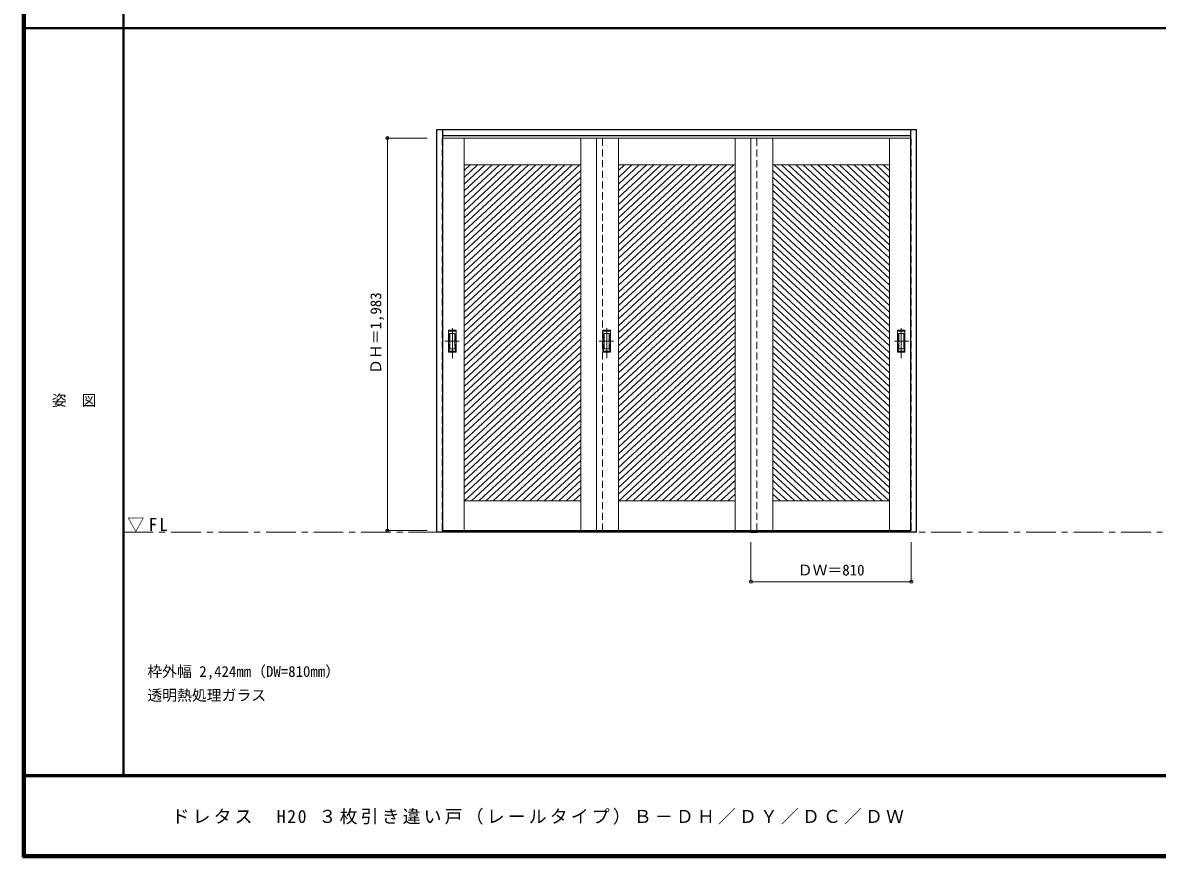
# Model space of a CAD drawing. Units: millimetres, scale not verified. Extents: x -6000 to 5700, y -4307 to 4260.
# Drawn here: x -6000 to -267, y -4205 to 12 of the extents above; entities that cross this region are included whole.
import ezdxf
from ezdxf.enums import TextEntityAlignment as Align

# ---------------------------------------------------------------- set-up
doc = ezdxf.new("R2010")
doc.units = ezdxf.units.MM
doc.header["$LTSCALE"] = 30
doc.header["$PDMODE"] = 32
doc.header["$PDSIZE"] = 15
doc.linetypes.add('CHAIN1', pattern=[8, 5, -1, 1, -1])
doc.linetypes.add('DASHED1', pattern=[1.8, 1.2, -0.6])
for name, color, linetype, lineweight in [('0-1_通り芯', 7, 'CHAIN1', 18), ('0-2_扉', 7, 'Continuous', 18), ('0-4_枠', 3, 'Continuous', 25), ('0-6_引手', 7, 'Continuous', 18), ('0-B_寸法', 4, 'Continuous', 9), ('0-C_ハッチ', 4, 'Continuous', 9), ('F-1_枠', 6, 'Continuous', 40)]:
    doc.layers.add(name, color=color, linetype=linetype, lineweight=lineweight)
doc.layers.add('0-A_文字', color=7, linetype='Continuous')
doc.layers.add('F-A_文字', color=7, linetype='Continuous')
doc.styles.add('ＭＳ ゴシック', font='')
doc.styles.get('ＭＳ ゴシック').set_extended_font_data('MS Gothic')

msp = doc.modelspace()

# ---------------------------------------------------------------- linework, layer by layer
at = {"layer": '0-1_通り芯'}
msp.add_line((-5490, -2562.5), (5690, -2562.5), dxfattribs=at)
at = {"layer": '0-2_扉', "color": 4, "linetype": 'DASHED1', "lineweight": 9}
for p, q in [((-3880, -571.5), (-3880, -2554.5)), ((-3877, -571.5), (-3880, -571.5)), ((-3070, -2554.5), (-3070, -571.5)), ((-2290, -2554.5), (-2290, -571.5)), ((-1513, -571.5), (-1510, -571.5)), ((-1510, -571.5), (-1510, -2554.5)), ((-3877, -2554.5), (-3880, -2554.5)), ((-1513, -2554.5), (-1510, -2554.5))]:
    msp.add_line(p, q, dxfattribs=at)
at = {"layer": '0-2_扉'}
for p, q in [((-3877, -571.5), (-3070, -571.5)), ((-3770, -571.5), (-3770, -2554.5)), ((-3180, -571.5), (-3180, -2554.5)), ((-3100, -2554.5), (-3100, -571.5)), ((-3100, -571.5), (-2290, -571.5)), ((-2990, -571.5), (-2990, -2554.5)), ((-2400, -571.5), (-2400, -2554.5)), ((-1513, -571.5), (-2320, -571.5)), ((-2320, -2554.5), (-2320, -571.5)), ((-2210, -571.5), (-2210, -2554.5)), ((-1620, -571.5), (-1620, -2554.5)), ((-3770, -706.5), (-3180, -706.5)), ((-2990, -706.5), (-2400, -706.5)), ((-1620, -706.5), (-2210, -706.5)), ((-3770, -2404.5), (-3180, -2404.5)), ((-2990, -2404.5), (-2400, -2404.5)), ((-1620, -2404.5), (-2210, -2404.5)), ((-3877, -2554.5), (-3070, -2554.5)), ((-3100, -2554.5), (-2290, -2554.5)), ((-1513, -2554.5), (-2320, -2554.5))]:
    msp.add_line(p, q, dxfattribs=at)
at = {"layer": '0-2_扉', "color": 3, "lineweight": 25}
msp.add_line((-2320, -2562.5), (-2290, -2562.5), dxfattribs=at)
at = {"layer": '0-4_枠'}
for p, q in [((-3907, -527.5), (-1483, -527.5)), ((-3877, -2562.5), (-3877, -527.5)), ((-3877, -557.5), (-1513, -557.5)), ((-1513, -2562.5), (-1513, -527.5)), ((-1483, -2562.5), (-1483, -527.5)), ((-1513, -2559.5), (-3877, -2559.5)), ((-1513, -2562.5), (-3877, -2562.5)), ((-1483, -2562.5), (-1513, -2562.5))]:
    msp.add_line(p, q, dxfattribs=at)
msp.add_lwpolyline([(-3877, -2562.5), (-3907, -2562.5), (-3907, -527.5)], dxfattribs=at)
at = {"layer": '0-6_引手'}
for p, q in [((-3848, -1542), (-3810, -1542)), ((-3848, -1652), (-3848, -1542)), ((-3810, -1652), (-3810, -1542)), ((-3068, -1542), (-3030, -1542)), ((-3068, -1652), (-3068, -1542)), ((-3030, -1652), (-3030, -1542)), ((-1542, -1542), (-1580, -1542)), ((-1580, -1652), (-1580, -1542)), ((-1542, -1652), (-1542, -1542)), ((-3841.5, -1558), (-3816.5, -1558)), ((-3841.5, -1636), (-3841.5, -1558)), ((-3816.5, -1636), (-3816.5, -1558)), ((-3061.5, -1558), (-3036.5, -1558)), ((-3061.5, -1636), (-3061.5, -1558)), ((-3036.5, -1636), (-3036.5, -1558)), ((-1548.5, -1558), (-1573.5, -1558)), ((-1573.5, -1636), (-1573.5, -1558)), ((-1548.5, -1636), (-1548.5, -1558)), ((-3848, -1652), (-3810, -1652)), ((-3841.5, -1636), (-3816.5, -1636)), ((-3068, -1652), (-3030, -1652)), ((-3061.5, -1636), (-3036.5, -1636)), ((-1542, -1652), (-1580, -1652)), ((-1548.5, -1636), (-1573.5, -1636))]:
    msp.add_line(p, q, dxfattribs=at)
at = {"layer": '0-6_引手', "linetype": 'CHAIN1'}
for p, q in [((-3829, -1682.23), (-3829, -1511.38)), ((-3049, -1682.23), (-3049, -1511.38)), ((-1561, -1682.23), (-1561, -1511.38)), ((-3867.07, -1597), (-3794.56, -1597)), ((-3087.07, -1597), (-3014.56, -1597)), ((-1522.93, -1597), (-1595.44, -1597))]:
    msp.add_line(p, q, dxfattribs=at)
at = {"layer": '0-6_引手', "linetype": 'DASHED1'}
for p, q in [((-3813, -1648), (-3813, -1546)), ((-3033, -1648), (-3033, -1546)), ((-1577, -1648), (-1577, -1546)), ((-3845, -1648), (-3813, -1648)), ((-3065, -1648), (-3033, -1648)), ((-1545, -1648), (-1577, -1648))]:
    msp.add_line(p, q, dxfattribs=at)
for points in [[(-3845, -1648), (-3845, -1546), (-3813, -1546)], [(-3065, -1648), (-3065, -1546), (-3033, -1546)], [(-1545, -1648), (-1545, -1546), (-1577, -1546)]]:
    msp.add_lwpolyline(points, dxfattribs=at)
at = {"layer": '0-B_寸法'}
for p, q in [((-4157, -571), (-3957, -571)), ((-4157, -571), (-4157, -2554)), ((-4157, -2554), (-3957, -2554)), ((-2320, -2812.5), (-2320, -2612.5)), ((-1510, -2812.5), (-1510, -2612.5)), ((-2320, -2812.5), (-1510, -2812.5))]:
    msp.add_line(p, q, dxfattribs=at)
at = {"layer": '0-B_寸法', "color": 7}
for p in [(-4157, -571), (-4157, -2554), (-2320, -2812.5), (-1510, -2812.5)]:
    msp.add_point(p, dxfattribs=at)
at = {"layer": '0-C_ハッチ'}
for p, q in [((-3701.86, -706.5), (-3770, -769.6)), ((-3665.06, -706.5), (-3770, -803.67)), ((-3628.26, -706.5), (-3770, -837.74)), ((-3591.47, -706.5), (-3770, -871.81)), ((-3738.65, -706.5), (-3770, -735.53)), ((-3554.67, -706.5), (-3770, -905.88)), ((-3517.87, -706.5), (-3770, -939.95)), ((-3481.08, -706.5), (-3770, -974.02)), ((-3444.28, -706.5), (-3770, -1008.09)), ((-3407.48, -706.5), (-3770, -1042.16)), ((-3370.69, -706.5), (-3770, -1076.24)), ((-3333.89, -706.5), (-3770, -1110.31)), ((-3297.09, -706.5), (-3770, -1144.38)), ((-3260.3, -706.5), (-3770, -1178.45)), ((-3223.5, -706.5), (-3770, -1212.52)), ((-3186.7, -706.5), (-3770, -1246.59)), ((-3180, -734.37), (-3770, -1280.66)), ((-2921.86, -706.5), (-2990, -769.6)), ((-2885.06, -706.5), (-2990, -803.67)), ((-2848.26, -706.5), (-2990, -837.74)), ((-2811.47, -706.5), (-2990, -871.81)), ((-2958.65, -706.5), (-2990, -735.53)), ((-2774.67, -706.5), (-2990, -905.88)), ((-2737.87, -706.5), (-2990, -939.95)), ((-2701.08, -706.5), (-2990, -974.02)), ((-2664.28, -706.5), (-2990, -1008.09)), ((-2627.48, -706.5), (-2990, -1042.16)), ((-2590.69, -706.5), (-2990, -1076.24)), ((-2553.89, -706.5), (-2990, -1110.31)), ((-2517.09, -706.5), (-2990, -1144.38)), ((-2480.3, -706.5), (-2990, -1178.45)), ((-2443.5, -706.5), (-2990, -1212.52)), ((-2406.7, -706.5), (-2990, -1246.59)), ((-2400, -734.37), (-2990, -1280.66)), ((-2210, -734.37), (-1620, -1280.66)), ((-2203.3, -706.5), (-1620, -1246.59)), ((-2166.5, -706.5), (-1620, -1212.52)), ((-2129.71, -706.5), (-1620, -1178.45)), ((-2092.91, -706.5), (-1620, -1144.38)), ((-2056.11, -706.5), (-1620, -1110.31)), ((-2019.32, -706.5), (-1620, -1076.24)), ((-1982.52, -706.5), (-1620, -1042.16)), ((-1945.72, -706.5), (-1620, -1008.09)), ((-1908.93, -706.5), (-1620, -974.02)), ((-1872.13, -706.5), (-1620, -939.95)), ((-1835.33, -706.5), (-1620, -905.88)), ((-1798.53, -706.5), (-1620, -871.81)), ((-1761.74, -706.5), (-1620, -837.74)), ((-1724.94, -706.5), (-1620, -803.67)), ((-1688.14, -706.5), (-1620, -769.6)), ((-1651.35, -706.5), (-1620, -735.53)), ((-3180, -768.44), (-3770, -1314.73)), ((-3180, -802.51), (-3770, -1348.8)), ((-2400, -768.44), (-2990, -1314.73)), ((-2400, -802.51), (-2990, -1348.8)), ((-2210, -768.44), (-1620, -1314.73)), ((-2210, -802.51), (-1620, -1348.8)), ((-3180, -836.58), (-3770, -1382.88)), ((-2400, -836.58), (-2990, -1382.88)), ((-2210, -836.58), (-1620, -1382.88)), ((-3180, -870.65), (-3770, -1416.95)), ((-3180, -904.72), (-3770, -1451.02)), ((-2400, -870.65), (-2990, -1416.95)), ((-2400, -904.72), (-2990, -1451.02)), ((-2210, -870.65), (-1620, -1416.95)), ((-2210, -904.72), (-1620, -1451.02)), ((-3180, -938.79), (-3770, -1485.09)), ((-3180, -972.86), (-3770, -1519.16)), ((-2400, -938.79), (-2990, -1485.09)), ((-2400, -972.86), (-2990, -1519.16)), ((-2210, -938.79), (-1620, -1485.09)), ((-2210, -972.86), (-1620, -1519.16)), ((-3180, -1006.93), (-3770, -1553.23)), ((-2400, -1006.93), (-2990, -1553.23)), ((-2210, -1006.93), (-1620, -1553.23)), ((-3180, -1041.01), (-3770, -1587.3)), ((-3180, -1075.08), (-3770, -1621.37)), ((-2400, -1041.01), (-2990, -1587.3)), ((-2400, -1075.08), (-2990, -1621.37)), ((-2210, -1041.01), (-1620, -1587.3)), ((-2210, -1075.08), (-1620, -1621.37)), ((-3180, -1109.15), (-3770, -1655.44)), ((-3180, -1143.22), (-3770, -1689.51)), ((-2400, -1109.15), (-2990, -1655.44)), ((-2400, -1143.22), (-2990, -1689.51)), ((-2210, -1109.15), (-1620, -1655.44)), ((-2210, -1143.22), (-1620, -1689.51)), ((-3180, -1177.29), (-3770, -1723.59)), ((-2400, -1177.29), (-2990, -1723.59)), ((-2210, -1177.29), (-1620, -1723.59)), ((-3180, -1211.36), (-3770, -1757.66)), ((-3180, -1245.43), (-3770, -1791.73)), ((-2400, -1211.36), (-2990, -1757.66)), ((-2400, -1245.43), (-2990, -1791.73)), ((-2210, -1211.36), (-1620, -1757.66)), ((-2210, -1245.43), (-1620, -1791.73)), ((-3180, -1279.5), (-3770, -1825.8)), ((-3180, -1313.57), (-3770, -1859.87)), ((-2400, -1279.5), (-2990, -1825.8)), ((-2400, -1313.57), (-2990, -1859.87)), ((-2210, -1279.5), (-1620, -1825.8)), ((-2210, -1313.57), (-1620, -1859.87)), ((-3180, -1347.64), (-3770, -1893.94)), ((-2400, -1347.64), (-2990, -1893.94)), ((-2210, -1347.64), (-1620, -1893.94)), ((-3180, -1381.72), (-3770, -1928.01)), ((-3180, -1415.79), (-3770, -1962.08)), ((-2400, -1381.72), (-2990, -1928.01)), ((-2400, -1415.79), (-2990, -1962.08)), ((-2210, -1381.72), (-1620, -1928.01)), ((-2210, -1415.79), (-1620, -1962.08)), ((-3180, -1449.86), (-3770, -1996.15)), ((-3180, -1483.93), (-3770, -2030.23)), ((-2400, -1449.86), (-2990, -1996.15)), ((-2400, -1483.93), (-2990, -2030.23)), ((-2210, -1449.86), (-1620, -1996.15)), ((-2210, -1483.93), (-1620, -2030.23)), ((-3180, -1518), (-3770, -2064.3)), ((-2400, -1518), (-2990, -2064.3)), ((-2210, -1518), (-1620, -2064.3)), ((-3180, -1552.07), (-3770, -2098.37)), ((-3180, -1586.14), (-3770, -2132.44)), ((-2400, -1552.07), (-2990, -2098.37)), ((-2400, -1586.14), (-2990, -2132.44)), ((-2210, -1552.07), (-1620, -2098.37)), ((-2210, -1586.14), (-1620, -2132.44)), ((-3180, -1620.21), (-3770, -2166.51)), ((-3180, -1654.28), (-3770, -2200.58)), ((-2400, -1620.21), (-2990, -2166.51)), ((-2400, -1654.28), (-2990, -2200.58)), ((-2210, -1620.21), (-1620, -2166.51)), ((-2210, -1654.28), (-1620, -2200.58)), ((-3180, -1688.36), (-3770, -2234.65)), ((-2400, -1688.36), (-2990, -2234.65)), ((-2210, -1688.36), (-1620, -2234.65)), ((-3180, -1722.43), (-3770, -2268.72)), ((-3180, -1756.5), (-3770, -2302.79)), ((-2400, -1722.43), (-2990, -2268.72)), ((-2400, -1756.5), (-2990, -2302.79)), ((-2210, -1722.43), (-1620, -2268.72)), ((-2210, -1756.5), (-1620, -2302.79)), ((-3180, -1790.57), (-3770, -2336.86)), ((-3180, -1824.64), (-3770, -2370.94)), ((-2400, -1790.57), (-2990, -2336.86)), ((-2400, -1824.64), (-2990, -2370.94)), ((-2210, -1790.57), (-1620, -2336.86)), ((-2210, -1824.64), (-1620, -2370.94)), ((-3180, -1858.71), (-3770, -2405.01)), ((-2400, -1858.71), (-2990, -2405.01)), ((-2210, -1858.71), (-1620, -2405.01)), ((-3180, -1892.78), (-3732.66, -2404.5)), ((-3180, -1926.85), (-3695.86, -2404.5)), ((-2400, -1892.78), (-2952.66, -2404.5)), ((-2400, -1926.85), (-2915.86, -2404.5)), ((-2210, -1892.78), (-1657.34, -2404.5)), ((-2210, -1926.85), (-1694.14, -2404.5)), ((-3180, -1960.92), (-3659.06, -2404.5)), ((-3180, -1994.99), (-3622.27, -2404.5)), ((-2400, -1960.92), (-2879.06, -2404.5)), ((-2400, -1994.99), (-2842.27, -2404.5)), ((-2210, -1960.92), (-1730.94, -2404.5)), ((-2210, -1994.99), (-1767.73, -2404.5)), ((-3180, -2029.07), (-3585.47, -2404.5)), ((-3180, -2063.14), (-3548.67, -2404.5)), ((-2400, -2029.07), (-2805.47, -2404.5)), ((-2400, -2063.14), (-2768.67, -2404.5)), ((-2210, -2029.07), (-1804.53, -2404.5)), ((-2210, -2063.14), (-1841.33, -2404.5)), ((-3180, -2097.21), (-3511.88, -2404.5)), ((-2400, -2097.21), (-2731.88, -2404.5)), ((-2210, -2097.21), (-1878.13, -2404.5)), ((-3180, -2131.28), (-3475.08, -2404.5)), ((-3180, -2165.35), (-3438.28, -2404.5)), ((-2400, -2131.28), (-2695.08, -2404.5)), ((-2400, -2165.35), (-2658.28, -2404.5)), ((-2210, -2131.28), (-1914.92, -2404.5)), ((-2210, -2165.35), (-1951.72, -2404.5)), ((-3180, -2199.42), (-3401.49, -2404.5)), ((-3180, -2233.49), (-3364.69, -2404.5)), ((-2400, -2199.42), (-2621.49, -2404.5)), ((-2400, -2233.49), (-2584.69, -2404.5)), ((-2210, -2199.42), (-1988.52, -2404.5)), ((-2210, -2233.49), (-2025.31, -2404.5)), ((-3180, -2267.56), (-3327.89, -2404.5)), ((-2400, -2267.56), (-2547.89, -2404.5)), ((-2210, -2267.56), (-2062.11, -2404.5)), ((-3180, -2301.63), (-3291.09, -2404.5)), ((-3180, -2335.71), (-3254.3, -2404.5)), ((-2400, -2301.63), (-2511.09, -2404.5)), ((-2400, -2335.71), (-2474.3, -2404.5)), ((-2210, -2301.63), (-2098.91, -2404.5)), ((-2210, -2335.71), (-2135.7, -2404.5)), ((-3180, -2369.78), (-3217.5, -2404.5)), ((-2400, -2369.78), (-2437.5, -2404.5)), ((-2210, -2369.78), (-2172.5, -2404.5))]:
    msp.add_line(p, q, dxfattribs=at)
at = {"layer": 'F-1_枠'}
for p, q in [((-6000, 4175), (-6000, -4205)), ((-5995, 4175), (-5995, -4205)), ((-5990, 4175), (-5990, -4205)), ((-5490, 4175), (-5490, -3790)), ((-6000, -15.5), (5700, -15.5)), ((5700, -3790), (-6000, -3790)), ((5700, -3795), (-6000, -3795)), ((5700, -4195), (-6000, -4195)), ((5700, -4200), (-6000, -4200)), ((5700, -4205), (-6000, -4205))]:
    msp.add_line(p, q, dxfattribs=at)

# ---------------------------------------------------------------- texts
at = {"layer": '0-A_文字', "style": 'ＭＳ ゴシック'}
for s, p in [('枠外幅 2,424mm（DW=810mm）', (-5370, -3310)), ('透明熱処理ガラス', (-5370, -3430))]:
    msp.add_text(s, height=54.99, dxfattribs=at).set_placement(p, align=Align.BOTTOM_LEFT)
at = {"layer": '0-A_文字', "insert": (-5471.25, -2562.5), "char_height": 65.98, "attachment_point": 7, "style": 'ＭＳ ゴシック'}
msp.add_mtext('\\T1.26;\\W0.95;▽FL', dxfattribs=at)
at = {"layer": '0-B_寸法', "color": 7, "style": 'ＭＳ ゴシック'}
msp.add_text('ＤＨ＝1,983', height=54.99, rotation=90, dxfattribs=at).set_placement((-4172, -1762.75), align=Align.BOTTOM_LEFT)
msp.add_text('ＤＷ＝810', height=54.99, dxfattribs=at).set_placement((-2083.75, -2797.5), align=Align.BOTTOM_LEFT)
at = {"layer": 'F-A_文字', "style": 'ＭＳ ゴシック'}
msp.add_text('姿\u3000図', height=54.99, dxfattribs=at).set_placement((-5852.5, -1940.25), align=Align.BOTTOM_LEFT)
at = {"layer": 'F-A_文字', "insert": (-5247.55, -4040), "char_height": 65.98, "attachment_point": 7, "style": 'ＭＳ ゴシック'}
msp.add_mtext('\\T1.18;ドレタス\u3000H20\\~３枚引き違い戸（レールタイプ）Ｂ－ＤＨ／ＤＹ／ＤＣ／ＤＷ', dxfattribs=at)

doc.saveas('drawing.dxf')
